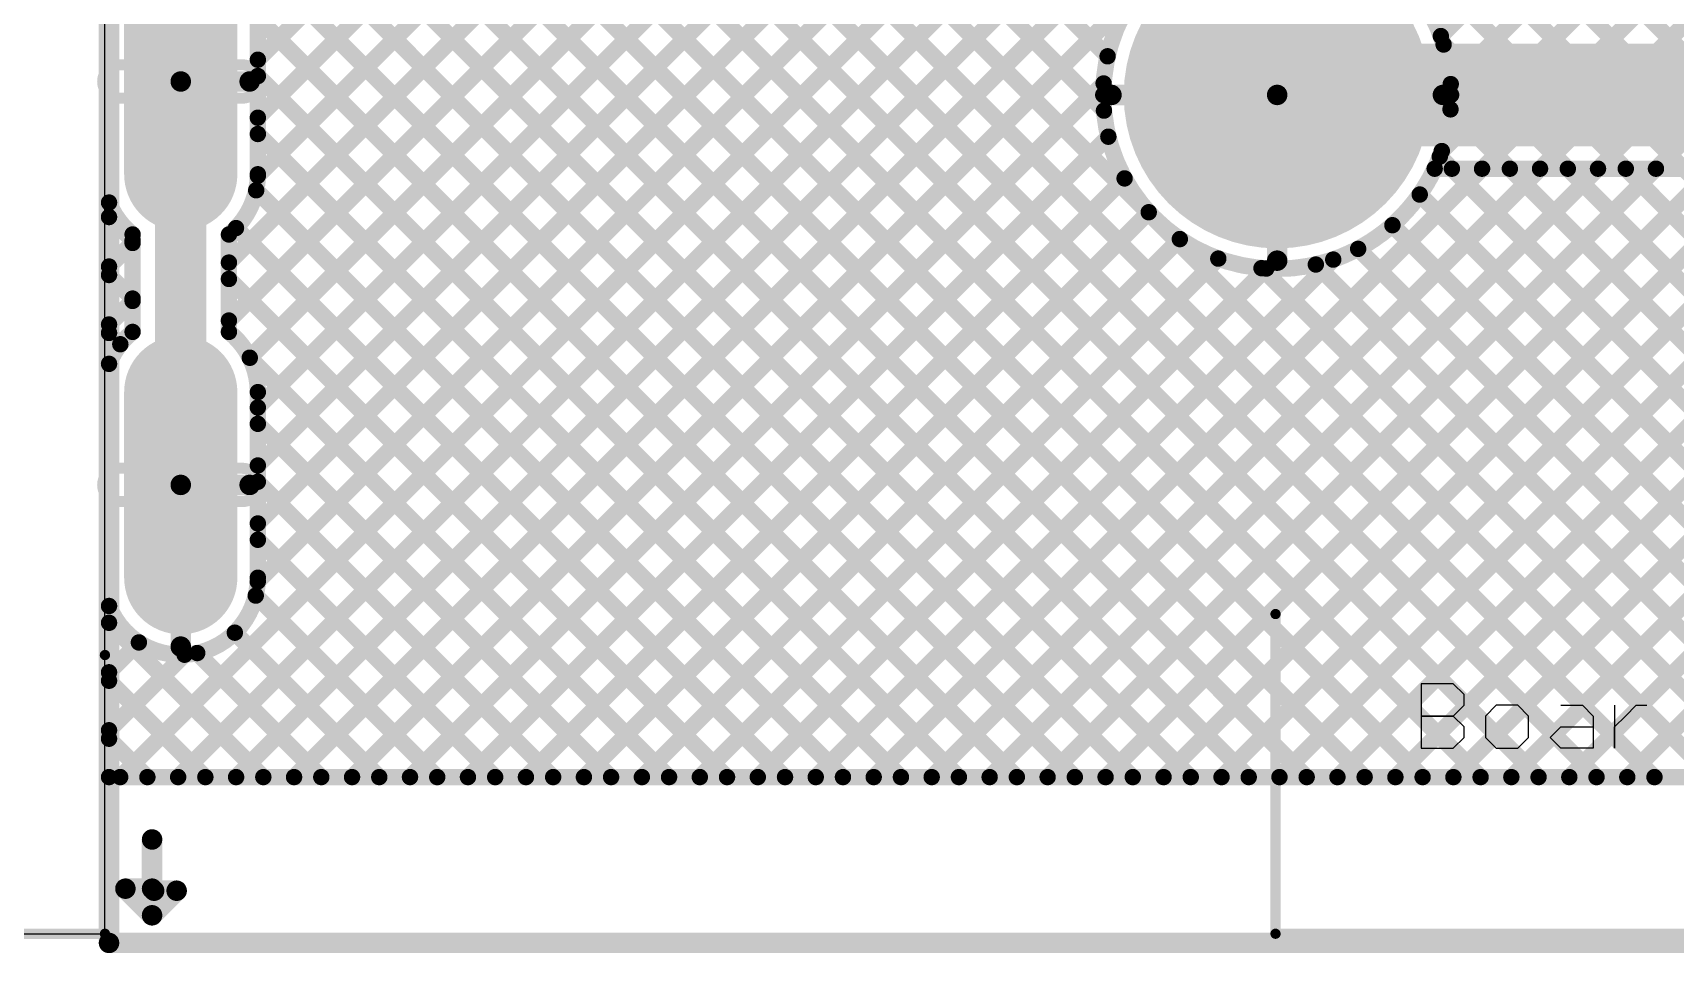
# Model space of a CAD drawing. Header units: millimetres. Extents: x 2.49 to 5.65, y 1.36 to 4.13.
# Drawn here: x 4.038 to 4.839, y 1.364 to 1.813 of the extents above; entities that cross this region are included whole.
import ezdxf

# ---------------------------------------------------------------- set-up
doc = ezdxf.new("R2010")
doc.units = ezdxf.units.MM
doc.header["$MEASUREMENT"] = 0
for name, color, linetype in [('BottomLayer', 5, 'Continuous'), ('BottomSolder', 6, 'Continuous'), ('Mechanical1', 6, 'Continuous'), ('Mechanical2', 216, 'Continuous'), ('MultiLayer', 9, 'Continuous'), ('PadHoleLayer', 156, 'Continuous'), ('TopLayer', 1, 'Continuous'), ('TopOverlay', 2, 'Continuous'), ('TopSolder', 216, 'Continuous')]:
    doc.layers.add(name, color=color, linetype=linetype)

# ---------------------------------------------------------------- blocks, each defined once
blk = doc.blocks.new('DC_C024E_7A_1_65_1')
at = {"layer": 'BottomLayer', "const_width": 0.04724}
for points in [[(0.04528, 0), (-0.04528, 0)], [(0.24213, 0), (0.15157, 0)]]:
    blk.add_lwpolyline(points, dxfattribs=at)
at = {"layer": 'BottomLayer', "const_width": 0.02362}
for points in [[(-0.05709, 0, 1), (-0.03346, 0, 1)], [(0.03346, 0, 1), (0.05709, 0, 1)], [(0.13976, 0, 1), (0.16339, 0, 1)], [(0.23031, 0, 1), (0.25394, 0, 1)]]:
    blk.add_lwpolyline(points, format="xyb", close=True, dxfattribs=at)
at = {"layer": 'BottomSolder', "const_width": 0.05524}
for points in [[(0.04528, 0), (-0.04528, 0)], [(0.24213, 0), (0.15157, 0)]]:
    blk.add_lwpolyline(points, dxfattribs=at)
at = {"layer": 'BottomSolder', "const_width": 0.02762}
for points in [[(-0.05909, 0, 1), (-0.03146, 0, 1)], [(0.03146, 0, 1), (0.05909, 0, 1)], [(0.13776, 0, 1), (0.16539, 0, 1)], [(0.22831, 0, 1), (0.25594, 0, 1)]]:
    blk.add_lwpolyline(points, format="xyb", close=True, dxfattribs=at)
at = {"layer": 'Mechanical1'}
for p, q in [((-0.219, 0.30158), (-0.219, 0.037)), ((-0.219, 0.037), (0.23265, 0.037))]:
    blk.add_line(p, q, dxfattribs=at)
at = {"layer": 'MultiLayer', "const_width": 0.04724}
for points in [[(0.04528, 0), (-0.04528, 0)], [(0.24213, 0), (0.15157, 0)]]:
    blk.add_lwpolyline(points, dxfattribs=at)
at = {"layer": 'MultiLayer', "const_width": 0.02362}
for points in [[(-0.05709, 0, 1), (-0.03346, 0, 1)], [(0.03346, 0, 1), (0.05709, 0, 1)], [(0.13976, 0, 1), (0.16339, 0, 1)], [(0.23031, 0, 1), (0.25394, 0, 1)]]:
    blk.add_lwpolyline(points, format="xyb", close=True, dxfattribs=at)
at = {"layer": 'PadHoleLayer', "const_width": 0.00541}
for points in [[(-0.00812, -0.02997), (-0.00812, 0.02997, -1), (0.00812, 0.02997), (0.00812, -0.02997, -1)], [(0.18873, -0.02997), (0.18873, 0.02997, -1), (0.20497, 0.02997), (0.20497, -0.02997, -1)]]:
    blk.add_lwpolyline(points, format="xyb", close=True, dxfattribs=at)
at = {"layer": 'TopLayer', "const_width": 0.04724}
for points in [[(0.04528, 0), (-0.04528, 0)], [(0.24213, 0), (0.15157, 0)]]:
    blk.add_lwpolyline(points, dxfattribs=at)
at = {"layer": 'TopLayer', "const_width": 0.02362}
for points in [[(-0.05709, 0, 1), (-0.03346, 0, 1)], [(0.03346, 0, 1), (0.05709, 0, 1)], [(0.13976, 0, 1), (0.16339, 0, 1)], [(0.23031, 0, 1), (0.25394, 0, 1)]]:
    blk.add_lwpolyline(points, format="xyb", close=True, dxfattribs=at)
at = {"layer": 'TopOverlay'}
for points, const_width in [([(-0.219, 0.30158), (-0.219, 0.037)], 0.005), ([(-0.219, 0.037), (-0.083, 0.037)], 0.005), ([(-0.197, 0.027), (-0.21, 0.014)], 0.01), ([(-0.197, 0.027), (-0.197, 0.014)], 0.01), ([(-0.21, 0.014), (-0.198, 0.002)], 0.01), ([(-0.198, 0.013), (-0.198, 0.002)], 0.01), ([(-0.197, 0.014), (-0.173, 0.014)], 0.01)]:
    blk.add_lwpolyline(points, dxfattribs=dict(at, const_width=const_width))
for points, const_width in [([(-0.22025, 0.037, 1), (-0.21775, 0.037, 1)], 0.0025), ([(-0.22025, 0.037, 1), (-0.21775, 0.037, 1)], 0.0025), ([(-0.08425, 0.037, 1), (-0.08175, 0.037, 1)], 0.0025), ([(-0.1995, 0.027, 1), (-0.1945, 0.027, 1)], 0.005), ([(-0.1995, 0.027, 1), (-0.1945, 0.027, 1)], 0.005), ([(-0.2125, 0.014, 1), (-0.2075, 0.014, 1)], 0.005), ([(-0.2125, 0.014, 1), (-0.2075, 0.014, 1)], 0.005), ([(-0.2005, 0.013, 1), (-0.1955, 0.013, 1)], 0.005), ([(-0.1995, 0.014, 1), (-0.1945, 0.014, 1)], 0.005), ([(-0.1995, 0.014, 1), (-0.1945, 0.014, 1)], 0.005), ([(-0.1755, 0.014, 1), (-0.1705, 0.014, 1)], 0.005), ([(-0.2005, 0.002, 1), (-0.1955, 0.002, 1)], 0.005), ([(-0.2005, 0.002, 1), (-0.1955, 0.002, 1)], 0.005)]:
    blk.add_lwpolyline(points, format="xyb", close=True, dxfattribs=dict(at, const_width=const_width))
at = {"layer": 'TopSolder', "const_width": 0.05524}
for points in [[(0.04528, 0), (-0.04528, 0)], [(0.24213, 0), (0.15157, 0)]]:
    blk.add_lwpolyline(points, dxfattribs=at)
at = {"layer": 'TopSolder', "const_width": 0.02762}
for points in [[(-0.05909, 0, 1), (-0.03146, 0, 1)], [(0.03146, 0, 1), (0.05909, 0, 1)], [(0.13776, 0, 1), (0.16539, 0, 1)], [(0.22831, 0, 1), (0.25594, 0, 1)]]:
    blk.add_lwpolyline(points, format="xyb", close=True, dxfattribs=at)
blk = doc.blocks.new('U241_041N_1BR85_1_3')
at = {"layer": 'BottomLayer', "const_width": 0.07087}
blk.add_lwpolyline([(-0.27264, -0.09272, 1), (-0.20177, -0.09272, 1)], format="xyb", close=True, dxfattribs=at)
at = {"layer": 'BottomSolder', "const_width": 0.07487}
blk.add_lwpolyline([(-0.27464, -0.09272, 1), (-0.19977, -0.09272, 1)], format="xyb", close=True, dxfattribs=at)
at = {"layer": 'MultiLayer', "const_width": 0.07087}
blk.add_lwpolyline([(-0.27264, -0.09272, 1), (-0.20177, -0.09272, 1)], format="xyb", close=True, dxfattribs=at)
at = {"layer": 'PadHoleLayer', "const_width": 0.04528}
blk.add_lwpolyline([(-0.25984, -0.09272, 1), (-0.21457, -0.09272, 1)], format="xyb", close=True, dxfattribs=at)
at = {"layer": 'TopLayer', "const_width": 0.07087}
blk.add_lwpolyline([(-0.27264, -0.09272, 1), (-0.20177, -0.09272, 1)], format="xyb", close=True, dxfattribs=at)
at = {"layer": 'TopOverlay'}
for p, q in [((-0.167, -0.38002), (-0.167, -0.4115)), ((-0.15126, -0.38002), (-0.167, -0.38002)), ((-0.14601, -0.38527), (-0.15126, -0.38002)), ((-0.15126, -0.39576), (-0.14601, -0.39051)), ((-0.14601, -0.39051), (-0.14601, -0.38527)), ((-0.13027, -0.39051), (-0.13551, -0.39576)), ((-0.11977, -0.39051), (-0.13027, -0.39051)), ((-0.11452, -0.39576), (-0.11977, -0.39051)), ((-0.09878, -0.39051), (-0.08829, -0.39051)), ((-0.08829, -0.39051), (-0.08304, -0.39576)), ((-0.07254, -0.39051), (-0.07254, -0.4115)), ((-0.06729, -0.39576), (-0.06205, -0.39051)), ((-0.06205, -0.39051), (-0.0568, -0.39051)), ((-0.15126, -0.39576), (-0.167, -0.39576)), ((-0.167, -0.39576), (-0.15126, -0.39576)), ((-0.14601, -0.40101), (-0.15126, -0.39576)), ((-0.13551, -0.39576), (-0.13551, -0.40626)), ((-0.11452, -0.40626), (-0.11452, -0.39576)), ((-0.08304, -0.39576), (-0.08304, -0.4115)), ((-0.07254, -0.40101), (-0.06729, -0.39576)), ((-0.15126, -0.4115), (-0.14601, -0.40626)), ((-0.14601, -0.40626), (-0.14601, -0.40101)), ((-0.13551, -0.40626), (-0.13027, -0.4115)), ((-0.11977, -0.4115), (-0.11452, -0.40626)), ((-0.10403, -0.40626), (-0.09878, -0.40101)), ((-0.09878, -0.4115), (-0.10403, -0.40626)), ((-0.09878, -0.40101), (-0.08304, -0.40101)), ((-0.07254, -0.4115), (-0.07254, -0.40101)), ((-0.167, -0.4115), (-0.15126, -0.4115)), ((-0.13027, -0.4115), (-0.11977, -0.4115)), ((-0.08304, -0.4115), (-0.09878, -0.4115))]:
    blk.add_line(p, q, dxfattribs=at)
at = {"layer": 'TopOverlay', "const_width": 0.005}
for points in [[(-0.238, -0.502), (-0.238, -0.346)], [(-0.238, -0.502), (0.23641, -0.502)]]:
    blk.add_lwpolyline(points, dxfattribs=at)
at = {"layer": 'TopOverlay', "const_width": 0.0025}
for points in [[(-0.23925, -0.346, 1), (-0.23675, -0.346, 1)], [(-0.23925, -0.502, 1), (-0.23675, -0.502, 1)], [(-0.23925, -0.502, 1), (-0.23675, -0.502, 1)]]:
    blk.add_lwpolyline(points, format="xyb", close=True, dxfattribs=at)
at = {"layer": 'TopSolder', "const_width": 0.07487}
blk.add_lwpolyline([(-0.27464, -0.09272, 1), (-0.19977, -0.09272, 1)], format="xyb", close=True, dxfattribs=at)

msp = doc.modelspace()

# ---------------------------------------------------------------- linework, layer by layer
at = {"layer": 'BottomLayer'}
for points, const_width in [([(4.56127, 1.45), (5.577, 2.46573)], 0.008), ([(4.58956, 1.45), (5.577, 2.43744)], 0.008), ([(4.61784, 1.45), (5.577, 2.40916)], 0.008), ([(4.64612, 1.45), (5.577, 2.38088)], 0.008), ([(4.14762, 1.60204), (4.66568, 2.12009)], 0.008), ([(4.14762, 1.57375), (4.67982, 2.10595)], 0.008), ([(4.541, 2.10581), (5.19681, 1.45)], 0.008), ([(4.14758, 1.54542), (4.69396, 2.09181)], 0.008), ([(4.08044, 1.45), (4.7081, 2.07766)], 0.008), ([(4.541, 2.07752), (5.16852, 1.45)], 0.008), ([(4.10872, 1.45), (4.72629, 2.06756)], 0.008), ([(4.13701, 1.45), (4.756, 2.06899)], 0.008), ([(4.541, 2.04924), (5.14024, 1.45)], 0.008), ([(4.16529, 1.45), (4.756, 2.04071)], 0.008), ([(4.541, 2.02095), (5.11195, 1.45)], 0.008), ([(4.22575, 1.96851), (4.74426, 1.45)], 0.008), ([(4.14762, 1.80003), (4.309, 1.9614)], 0.008), ([(4.2116, 1.95437), (4.71597, 1.45)], 0.008), ([(4.19746, 1.94023), (4.68769, 1.45)], 0.008), ([(4.14762, 1.77174), (4.309, 1.93312)], 0.008), ([(4.18332, 1.92609), (4.6594, 1.45)], 0.008), ([(4.16918, 1.91194), (4.63112, 1.45)], 0.008), ([(4.14762, 1.74345), (4.309, 1.90484)], 0.008), ([(4.4545, 1.90946), (4.56226, 1.80171)], 0.008), ([(4.15504, 1.8978), (4.60284, 1.45)], 0.008), ([(4.43668, 1.899), (4.56048, 1.7752)], 0.008), ([(4.14366, 1.65464), (4.37652, 1.8875)], 0.008), ([(4.14762, 1.63032), (4.4048, 1.8875)], 0.008), ([(4.39161, 1.8875), (4.82911, 1.45)], 0.008), ([(4.41989, 1.8875), (4.85739, 1.45)], 0.008), ([(4.1335, 1.67277), (4.34773, 1.887)], 0.008), ([(4.1335, 1.70105), (4.31945, 1.887)], 0.008), ([(4.14161, 1.88295), (4.57455, 1.45)], 0.008), ([(4.33554, 1.887), (4.77254, 1.45)], 0.008), ([(4.36383, 1.887), (4.80083, 1.45)], 0.008), ([(4.72486, 1.81157), (4.79192, 1.87864)], 0.008), ([(4.11, 1.78941), (4.11, 1.85798)], 0.025), ([(4.47642, 1.45), (4.89246, 1.86604)], 0.008), ([(4.645, 1.78285), (4.645, 1.86371)], 0.01), ([(4.7297, 1.78814), (4.80201, 1.86045)], 0.008), ([(4.14232, 1.85395), (4.54627, 1.45)], 0.008), ([(4.44813, 1.45), (4.84787, 1.84973)], 0.008), ([(4.5047, 1.45), (4.9063, 1.8516)], 0.008), ([(4.72533, 1.75548), (4.8192, 1.84935)], 0.008), ([(4.53299, 1.45), (4.92722, 1.84424)], 0.008), ([(4.14762, 1.74414), (4.14762, 1.83469)], 0.008), ([(4.19358, 1.45), (4.57644, 1.83286)], 0.008), ([(4.14762, 1.82036), (4.51798, 1.45)], 0.008), ([(4.67441, 1.45), (5.04197, 1.81756)], 0.008), ([(4.72622, 1.80745), (5.08367, 1.45)], 0.008), ([(4.11, 1.59256), (4.11, 1.78941)], 0.025), ([(4.14762, 1.79208), (4.4897, 1.45)], 0.008), ([(4.11, 1.78941), (4.14362, 1.78941)], 0.01), ([(4.22186, 1.45), (4.56032, 1.78846)], 0.008), ([(4.56413, 1.78285), (4.645, 1.78285)], 0.01), ([(4.645, 1.78285), (4.72587, 1.78285)], 0.01), ([(4.645, 1.70198), (4.645, 1.78285)], 0.01), ([(4.70269, 1.45), (5.03455, 1.78186)], 0.008), ([(4.72957, 1.77581), (5.05538, 1.45)], 0.008), ([(4.14762, 1.76379), (4.46141, 1.45)], 0.008), ([(4.25014, 1.45), (4.56262, 1.76247)], 0.008), ([(4.72435, 1.75275), (5.0271, 1.45)], 0.008), ([(4.73098, 1.45), (5.03843, 1.75745)], 0.008), ([(4.1468, 1.73633), (4.43313, 1.45)], 0.008), ([(4.27843, 1.45), (4.57055, 1.74212)], 0.008), ([(4.75926, 1.45), (5.04732, 1.73806)], 0.008), ([(4.71457, 1.73425), (4.99882, 1.45)], 0.008), ([(4.30671, 1.45), (4.58233, 1.72562)], 0.008), ([(4.70124, 1.71929), (4.97053, 1.45)], 0.008), ([(4.78755, 1.45), (5.05989, 1.72235)], 0.008), ([(4.1335, 1.66722), (4.1335, 1.71476)], 0.008), ([(4.13695, 1.71789), (4.40485, 1.45)], 0.008), ([(4.335, 1.45), (4.59751, 1.71251)], 0.008), ([(4.36328, 1.45), (4.61627, 1.70299)], 0.008), ([(4.68451, 1.70774), (4.94225, 1.45)], 0.008), ([(4.81583, 1.45), (5.07585, 1.71001)], 0.008), ([(4.39157, 1.45), (4.63971, 1.69815)], 0.008), ([(4.41985, 1.45), (4.67236, 1.70251)], 0.008), ([(4.63735, 1.69833), (4.88568, 1.45)], 0.008), ([(4.66386, 1.7001), (4.91396, 1.45)], 0.008), ([(4.1335, 1.69306), (4.37656, 1.45)], 0.008), ([(4.14369, 1.65459), (4.34828, 1.45)], 0.008), ([(4.14762, 1.54729), (4.14762, 1.63784)], 0.008), ([(4.14762, 1.62237), (4.31999, 1.45)], 0.008), ([(4.11, 1.59256), (4.14362, 1.59256)], 0.01), ([(4.11, 1.51367), (4.11, 1.59256)], 0.01), ([(4.14762, 1.59409), (4.29171, 1.45)], 0.008), ([(4.14762, 1.5658), (4.26342, 1.45)], 0.008), ([(4.14659, 1.53855), (4.23514, 1.45)], 0.008), ([(4.075, 1.45), (4.075, 1.53349)], 0.008), ([(4.075, 1.52529), (4.15029, 1.45)], 0.008), ([(4.13639, 1.52047), (4.20686, 1.45)], 0.008), ([(4.075, 1.50113), (4.08957, 1.5157)], 0.008), ([(4.075, 1.47285), (4.11187, 1.50971)], 0.008), ([(4.11804, 1.51053), (4.17857, 1.45)], 0.008), ([(4.075, 1.497), (4.122, 1.45)], 0.008), ([(4.075, 1.46872), (4.09372, 1.45)], 0.008), ([(4.075, 1.45), (5.39435, 1.45)], 0.008)]:
    msp.add_lwpolyline(points, dxfattribs=dict(at, const_width=const_width))
for points, const_width in [([(4.72987, 1.78285, 1), (4.56013, 1.78285, 1)], 0.008), ([(4.72286, 1.81157, 1), (4.72686, 1.81157, 1)], 0.004), ([(4.72422, 1.80745, 1), (4.72822, 1.80745, 1)], 0.004), ([(4.14562, 1.80003, 1), (4.14962, 1.80003, 1)], 0.004), ([(4.56026, 1.80171, 1), (4.56426, 1.80171, 1)], 0.004), ([(4.10375, 1.78941, 1), (4.11625, 1.78941, 1)], 0.0125), ([(4.10375, 1.78941, 1), (4.11625, 1.78941, 1)], 0.0125), ([(4.14562, 1.79208, 1), (4.14962, 1.79208, 1)], 0.004), ([(4.1075, 1.78941, 1), (4.1125, 1.78941, 1)], 0.005), ([(4.14112, 1.78941, 1), (4.14612, 1.78941, 1)], 0.005), ([(4.55832, 1.78846, 1), (4.56232, 1.78846, 1)], 0.004), ([(4.56163, 1.78285, 1), (4.56663, 1.78285, 1)], 0.005), ([(4.6425, 1.78285, 1), (4.6475, 1.78285, 1)], 0.005), ([(4.6425, 1.78285, 1), (4.6475, 1.78285, 1)], 0.005), ([(4.6425, 1.78285, 1), (4.6475, 1.78285, 1)], 0.005), ([(4.6425, 1.78285, 1), (4.6475, 1.78285, 1)], 0.005), ([(4.72337, 1.78285, 1), (4.72837, 1.78285, 1)], 0.005), ([(4.7277, 1.78814, 1), (4.7317, 1.78814, 1)], 0.004), ([(4.55813, 1.78285, 1), (4.56213, 1.78285, 1)], 0.004), ([(4.55848, 1.7752, 1), (4.56248, 1.7752, 1)], 0.004), ([(4.72757, 1.77581, 1), (4.73157, 1.77581, 1)], 0.004), ([(4.72787, 1.78285, 1), (4.73187, 1.78285, 1)], 0.004), ([(4.14562, 1.77174, 1), (4.14962, 1.77174, 1)], 0.004), ([(4.14562, 1.76379, 1), (4.14962, 1.76379, 1)], 0.004), ([(4.56062, 1.76247, 1), (4.56462, 1.76247, 1)], 0.004), ([(4.72235, 1.75275, 1), (4.72635, 1.75275, 1)], 0.004), ([(4.72333, 1.75548, 1), (4.72733, 1.75548, 1)], 0.004), ([(4.14562, 1.74414, 1), (4.14962, 1.74414, 1)], 0.004), ([(4.14562, 1.74414, 1), (4.14962, 1.74414, 1)], 0.004), ([(4.14562, 1.74345, 1), (4.14962, 1.74345, 1)], 0.004), ([(4.1448, 1.73633, 1), (4.1488, 1.73633, 1)], 0.004), ([(4.56855, 1.74212, 1), (4.57255, 1.74212, 1)], 0.004), ([(4.71257, 1.73425, 1), (4.71657, 1.73425, 1)], 0.004), ([(4.58033, 1.72562, 1), (4.58433, 1.72562, 1)], 0.004), ([(4.69924, 1.71929, 1), (4.70324, 1.71929, 1)], 0.004), ([(4.1315, 1.71476, 1), (4.1355, 1.71476, 1)], 0.004), ([(4.1315, 1.71476, 1), (4.1355, 1.71476, 1)], 0.004), ([(4.13495, 1.71789, 1), (4.13895, 1.71789, 1)], 0.004), ([(4.59551, 1.71251, 1), (4.59951, 1.71251, 1)], 0.004), ([(4.61427, 1.70299, 1), (4.61827, 1.70299, 1)], 0.004), ([(4.6425, 1.70198, 1), (4.6475, 1.70198, 1)], 0.005), ([(4.68251, 1.70774, 1), (4.68651, 1.70774, 1)], 0.004), ([(4.1315, 1.70105, 1), (4.1355, 1.70105, 1)], 0.004), ([(4.63535, 1.69833, 1), (4.63935, 1.69833, 1)], 0.004), ([(4.63771, 1.69815, 1), (4.64171, 1.69815, 1)], 0.004), ([(4.66186, 1.7001, 1), (4.66586, 1.7001, 1)], 0.004), ([(4.67036, 1.70251, 1), (4.67436, 1.70251, 1)], 0.004), ([(4.1315, 1.69306, 1), (4.1355, 1.69306, 1)], 0.004), ([(4.1315, 1.67277, 1), (4.1355, 1.67277, 1)], 0.004), ([(4.1315, 1.66722, 1), (4.1355, 1.66722, 1)], 0.004), ([(4.1315, 1.66722, 1), (4.1355, 1.66722, 1)], 0.004), ([(4.14166, 1.65464, 1), (4.14566, 1.65464, 1)], 0.004), ([(4.14169, 1.65459, 1), (4.14569, 1.65459, 1)], 0.004), ([(4.14562, 1.63784, 1), (4.14962, 1.63784, 1)], 0.004), ([(4.14562, 1.63784, 1), (4.14962, 1.63784, 1)], 0.004), ([(4.14562, 1.63032, 1), (4.14962, 1.63032, 1)], 0.004), ([(4.14562, 1.62237, 1), (4.14962, 1.62237, 1)], 0.004), ([(4.10375, 1.59256, 1), (4.11625, 1.59256, 1)], 0.0125), ([(4.14562, 1.60204, 1), (4.14962, 1.60204, 1)], 0.004), ([(4.1075, 1.59256, 1), (4.1125, 1.59256, 1)], 0.005), ([(4.1075, 1.59256, 1), (4.1125, 1.59256, 1)], 0.005), ([(4.14112, 1.59256, 1), (4.14612, 1.59256, 1)], 0.005), ([(4.14562, 1.59409, 1), (4.14962, 1.59409, 1)], 0.004), ([(4.14562, 1.57375, 1), (4.14962, 1.57375, 1)], 0.004), ([(4.14562, 1.5658, 1), (4.14962, 1.5658, 1)], 0.004), ([(4.14558, 1.54542, 1), (4.14958, 1.54542, 1)], 0.004), ([(4.14562, 1.54729, 1), (4.14962, 1.54729, 1)], 0.004), ([(4.14562, 1.54729, 1), (4.14962, 1.54729, 1)], 0.004), ([(4.14459, 1.53855, 1), (4.14859, 1.53855, 1)], 0.004), ([(4.073, 1.53349, 1), (4.077, 1.53349, 1)], 0.004), ([(4.073, 1.53349, 1), (4.077, 1.53349, 1)], 0.004), ([(4.073, 1.52529, 1), (4.077, 1.52529, 1)], 0.004), ([(4.13439, 1.52047, 1), (4.13839, 1.52047, 1)], 0.004), ([(4.08757, 1.5157, 1), (4.09157, 1.5157, 1)], 0.004), ([(4.1075, 1.51367, 1), (4.1125, 1.51367, 1)], 0.005), ([(4.10987, 1.50971, 1), (4.11387, 1.50971, 1)], 0.004), ([(4.11604, 1.51053, 1), (4.12004, 1.51053, 1)], 0.004), ([(4.073, 1.50113, 1), (4.077, 1.50113, 1)], 0.004), ([(4.073, 1.497, 1), (4.077, 1.497, 1)], 0.004), ([(4.073, 1.47285, 1), (4.077, 1.47285, 1)], 0.004), ([(4.073, 1.46872, 1), (4.077, 1.46872, 1)], 0.004), ([(4.073, 1.45, 1), (4.077, 1.45, 1)], 0.004), ([(4.073, 1.45, 1), (4.077, 1.45, 1)], 0.004), ([(4.07844, 1.45, 1), (4.08244, 1.45, 1)], 0.004), ([(4.09172, 1.45, 1), (4.09572, 1.45, 1)], 0.004), ([(4.10672, 1.45, 1), (4.11072, 1.45, 1)], 0.004), ([(4.12, 1.45, 1), (4.124, 1.45, 1)], 0.004), ([(4.13501, 1.45, 1), (4.13901, 1.45, 1)], 0.004), ([(4.14829, 1.45, 1), (4.15229, 1.45, 1)], 0.004), ([(4.16329, 1.45, 1), (4.16729, 1.45, 1)], 0.004), ([(4.17657, 1.45, 1), (4.18057, 1.45, 1)], 0.004), ([(4.19158, 1.45, 1), (4.19558, 1.45, 1)], 0.004), ([(4.20486, 1.45, 1), (4.20886, 1.45, 1)], 0.004), ([(4.21986, 1.45, 1), (4.22386, 1.45, 1)], 0.004), ([(4.23314, 1.45, 1), (4.23714, 1.45, 1)], 0.004), ([(4.24814, 1.45, 1), (4.25214, 1.45, 1)], 0.004), ([(4.26142, 1.45, 1), (4.26542, 1.45, 1)], 0.004), ([(4.27643, 1.45, 1), (4.28043, 1.45, 1)], 0.004), ([(4.28971, 1.45, 1), (4.29371, 1.45, 1)], 0.004), ([(4.30471, 1.45, 1), (4.30871, 1.45, 1)], 0.004), ([(4.31799, 1.45, 1), (4.32199, 1.45, 1)], 0.004), ([(4.333, 1.45, 1), (4.337, 1.45, 1)], 0.004), ([(4.34628, 1.45, 1), (4.35028, 1.45, 1)], 0.004), ([(4.36128, 1.45, 1), (4.36528, 1.45, 1)], 0.004), ([(4.37456, 1.45, 1), (4.37856, 1.45, 1)], 0.004), ([(4.38957, 1.45, 1), (4.39357, 1.45, 1)], 0.004), ([(4.40285, 1.45, 1), (4.40685, 1.45, 1)], 0.004), ([(4.41785, 1.45, 1), (4.42185, 1.45, 1)], 0.004), ([(4.43113, 1.45, 1), (4.43513, 1.45, 1)], 0.004), ([(4.44613, 1.45, 1), (4.45013, 1.45, 1)], 0.004), ([(4.45941, 1.45, 1), (4.46341, 1.45, 1)], 0.004), ([(4.47442, 1.45, 1), (4.47842, 1.45, 1)], 0.004), ([(4.4877, 1.45, 1), (4.4917, 1.45, 1)], 0.004), ([(4.5027, 1.45, 1), (4.5067, 1.45, 1)], 0.004), ([(4.51598, 1.45, 1), (4.51998, 1.45, 1)], 0.004), ([(4.53099, 1.45, 1), (4.53499, 1.45, 1)], 0.004), ([(4.54427, 1.45, 1), (4.54827, 1.45, 1)], 0.004), ([(4.55927, 1.45, 1), (4.56327, 1.45, 1)], 0.004), ([(4.57255, 1.45, 1), (4.57655, 1.45, 1)], 0.004), ([(4.58756, 1.45, 1), (4.59156, 1.45, 1)], 0.004), ([(4.60084, 1.45, 1), (4.60484, 1.45, 1)], 0.004), ([(4.61584, 1.45, 1), (4.61984, 1.45, 1)], 0.004), ([(4.62912, 1.45, 1), (4.63312, 1.45, 1)], 0.004), ([(4.64412, 1.45, 1), (4.64812, 1.45, 1)], 0.004), ([(4.6574, 1.45, 1), (4.6614, 1.45, 1)], 0.004), ([(4.67241, 1.45, 1), (4.67641, 1.45, 1)], 0.004), ([(4.68569, 1.45, 1), (4.68969, 1.45, 1)], 0.004), ([(4.70069, 1.45, 1), (4.70469, 1.45, 1)], 0.004), ([(4.71397, 1.45, 1), (4.71797, 1.45, 1)], 0.004), ([(4.72898, 1.45, 1), (4.73298, 1.45, 1)], 0.004), ([(4.74226, 1.45, 1), (4.74626, 1.45, 1)], 0.004), ([(4.75726, 1.45, 1), (4.76126, 1.45, 1)], 0.004), ([(4.77054, 1.45, 1), (4.77454, 1.45, 1)], 0.004), ([(4.78555, 1.45, 1), (4.78955, 1.45, 1)], 0.004), ([(4.79883, 1.45, 1), (4.80283, 1.45, 1)], 0.004), ([(4.81383, 1.45, 1), (4.81783, 1.45, 1)], 0.004), ([(4.82711, 1.45, 1), (4.83111, 1.45, 1)], 0.004)]:
    msp.add_lwpolyline(points, format="xyb", close=True, dxfattribs=dict(at, const_width=const_width))
at = {"layer": 'BottomLayer', "const_width": 0.008}
for points in [[(4.14762, 1.74414, -0.227859), (4.1335, 1.71476)], [(4.1335, 1.66722, -0.227859), (4.14762, 1.63784)], [(4.14762, 1.54729, -0.827877), (4.075, 1.53349)]]:
    msp.add_lwpolyline(points, format="xyb", dxfattribs=at)
at = {"layer": 'Mechanical2', "const_width": 0.01}
for points in [[(4.075, 1.36909), (4.075, 1.825)], [(4.075, 1.36909), (5.64461, 1.36909)]]:
    msp.add_lwpolyline(points, dxfattribs=at)
at = {"layer": 'Mechanical2', "const_width": 0.005}
msp.add_lwpolyline([(4.0725, 1.36909, 1), (4.0775, 1.36909, 1)], format="xyb", close=True, dxfattribs=at)
msp.add_lwpolyline([(4.0725, 1.36909, 1), (4.0775, 1.36909, 1)], format="xyb", close=True, dxfattribs=at)
at = {"layer": 'TopLayer'}
for points, const_width in [([(4.08044, 1.45), (4.65444, 2.024)], 0.008), ([(4.10872, 1.45), (4.68272, 2.024)], 0.008), ([(4.13701, 1.45), (4.71101, 2.024)], 0.008), ([(4.14758, 1.54542), (4.62615, 2.024)], 0.008), ([(4.16529, 1.45), (4.73929, 2.024)], 0.008), ([(4.15461, 1.89822), (4.60284, 1.45)], 0.008), ([(4.11, 1.78941), (4.11, 1.886)], 0.025), ([(4.47509, 1.88888), (4.56226, 1.80171)], 0.008), ([(4.14161, 1.88295), (4.57455, 1.45)], 0.008), ([(4.46269, 1.87299), (4.56048, 1.7752)], 0.008), ([(4.645, 1.78285), (4.645, 1.86371)], 0.01), ([(4.14762, 1.80003), (4.20995, 1.86235)], 0.008), ([(4.44855, 1.85885), (4.85739, 1.45)], 0.008), ([(4.14232, 1.85395), (4.54627, 1.45)], 0.008), ([(4.14762, 1.77174), (4.22409, 1.84821)], 0.008), ([(4.4344, 1.84471), (4.82911, 1.45)], 0.008), ([(4.14762, 1.74414), (4.14762, 1.83469)], 0.008), ([(4.14762, 1.74345), (4.23823, 1.83407)], 0.008), ([(4.19358, 1.45), (4.57644, 1.83286)], 0.008), ([(4.1335, 1.70105), (4.256, 1.82355)], 0.008), ([(4.1335, 1.67277), (4.28423, 1.8235)], 0.008), ([(4.14366, 1.65464), (4.31252, 1.8235)], 0.008), ([(4.14762, 1.57375), (4.39737, 1.8235)], 0.008), ([(4.14762, 1.63032), (4.3408, 1.8235)], 0.008), ([(4.14762, 1.60204), (4.36909, 1.8235)], 0.008), ([(4.25762, 1.8235), (4.63112, 1.45)], 0.008), ([(4.2859, 1.8235), (4.6594, 1.45)], 0.008), ([(4.31419, 1.8235), (4.68769, 1.45)], 0.008), ([(4.34247, 1.8235), (4.71597, 1.45)], 0.008), ([(4.37076, 1.8235), (4.74426, 1.45)], 0.008), ([(4.39904, 1.8235), (4.77254, 1.45)], 0.008), ([(4.42026, 1.83056), (4.80083, 1.45)], 0.008), ([(4.14762, 1.82036), (4.51798, 1.45)], 0.008), ([(4.645, 1.78285), (5.11941, 1.78285)], 0.05), ([(4.11, 1.59256), (4.11, 1.78941)], 0.025), ([(4.14762, 1.79208), (4.4897, 1.45)], 0.008), ([(4.11, 1.78941), (4.14362, 1.78941)], 0.01), ([(4.22186, 1.45), (4.56032, 1.78846)], 0.008), ([(4.56413, 1.78285), (4.645, 1.78285)], 0.01), ([(4.645, 1.70198), (4.645, 1.78285)], 0.01), ([(4.14762, 1.76379), (4.46141, 1.45)], 0.008), ([(4.25014, 1.45), (4.56262, 1.76247)], 0.008), ([(4.44813, 1.45), (4.74498, 1.74685)], 0.008), ([(4.47642, 1.45), (4.77327, 1.74685)], 0.008), ([(4.5047, 1.45), (4.80155, 1.74685)], 0.008), ([(4.53299, 1.45), (4.82983, 1.74685)], 0.008), ([(4.56127, 1.45), (4.85812, 1.74685)], 0.008), ([(4.58956, 1.45), (4.8864, 1.74685)], 0.008), ([(4.61784, 1.45), (4.91469, 1.74685)], 0.008), ([(4.64612, 1.45), (4.94297, 1.74685)], 0.008), ([(4.67441, 1.45), (4.97126, 1.74685)], 0.008), ([(4.70269, 1.45), (4.99954, 1.74685)], 0.008), ([(4.72185, 1.74685), (5.04256, 1.74685)], 0.008), ([(4.73025, 1.74685), (5.0271, 1.45)], 0.008), ([(4.73098, 1.45), (5.02782, 1.74685)], 0.008), ([(4.75854, 1.74685), (5.05538, 1.45)], 0.008), ([(4.78682, 1.74685), (5.08367, 1.45)], 0.008), ([(4.81511, 1.74685), (5.11195, 1.45)], 0.008), ([(4.1468, 1.73633), (4.43313, 1.45)], 0.008), ([(4.27843, 1.45), (4.57055, 1.74212)], 0.008), ([(4.75926, 1.45), (5.04732, 1.73806)], 0.008), ([(4.075, 1.65164), (4.075, 1.73034)], 0.008), ([(4.71457, 1.73425), (4.99882, 1.45)], 0.008), ([(4.075, 1.72328), (4.0865, 1.71178)], 0.008), ([(4.30671, 1.45), (4.58233, 1.72562)], 0.008), ([(4.70124, 1.71929), (4.97053, 1.45)], 0.008), ([(4.78755, 1.45), (5.05989, 1.72235)], 0.008), ([(4.0865, 1.66722), (4.0865, 1.71476)], 0.008), ([(4.1335, 1.66722), (4.1335, 1.71476)], 0.008), ([(4.13695, 1.71789), (4.40485, 1.45)], 0.008), ([(4.335, 1.45), (4.59751, 1.71251)], 0.008), ([(4.075, 1.69912), (4.0865, 1.71062)], 0.008), ([(4.36328, 1.45), (4.61627, 1.70299)], 0.008), ([(4.68451, 1.70774), (4.94225, 1.45)], 0.008), ([(4.81583, 1.45), (5.07585, 1.71001)], 0.008), ([(4.075, 1.69499), (4.0865, 1.68349)], 0.008), ([(4.39157, 1.45), (4.63971, 1.69815)], 0.008), ([(4.41985, 1.45), (4.67236, 1.70251)], 0.008), ([(4.63735, 1.69833), (4.88568, 1.45)], 0.008), ([(4.66386, 1.7001), (4.91396, 1.45)], 0.008), ([(4.1335, 1.69306), (4.37656, 1.45)], 0.008), ([(4.075, 1.67084), (4.0865, 1.68234)], 0.008), ([(4.075, 1.66671), (4.08051, 1.6612)], 0.008), ([(4.14369, 1.65459), (4.34828, 1.45)], 0.008), ([(4.14762, 1.54729), (4.14762, 1.63784)], 0.008), ([(4.14762, 1.62237), (4.31999, 1.45)], 0.008), ([(4.11, 1.59256), (4.14362, 1.59256)], 0.01), ([(4.11, 1.51367), (4.11, 1.59256)], 0.01), ([(4.14762, 1.59409), (4.29171, 1.45)], 0.008), ([(4.14762, 1.5658), (4.26342, 1.45)], 0.008), ([(4.14659, 1.53855), (4.23514, 1.45)], 0.008), ([(4.075, 1.45), (4.075, 1.53349)], 0.008), ([(4.075, 1.52529), (4.15029, 1.45)], 0.008), ([(4.13639, 1.52047), (4.20686, 1.45)], 0.008), ([(4.075, 1.50113), (4.08957, 1.5157)], 0.008), ([(4.075, 1.47285), (4.11187, 1.50971)], 0.008), ([(4.11804, 1.51053), (4.17857, 1.45)], 0.008), ([(4.075, 1.497), (4.122, 1.45)], 0.008), ([(4.075, 1.46872), (4.09372, 1.45)], 0.008), ([(4.075, 1.45), (5.39435, 1.45)], 0.008)]:
    msp.add_lwpolyline(points, dxfattribs=dict(at, const_width=const_width))
at = {"layer": 'TopLayer', "const_width": 0.008}
for points in [[(4.72185, 1.74685, -4.49218), (4.72185, 1.81885)], [(4.14762, 1.74414, -0.227859), (4.1335, 1.71476)], [(4.0865, 1.71476, -0.130885), (4.075, 1.73034)], [(4.075, 1.65164, -0.130885), (4.0865, 1.66722)], [(4.1335, 1.66722, -0.227859), (4.14762, 1.63784)], [(4.14762, 1.54729, -0.827877), (4.075, 1.53349)]]:
    msp.add_lwpolyline(points, format="xyb", dxfattribs=at)
at = {"layer": 'TopLayer'}
for points, const_width in [([(4.14562, 1.80003, 1), (4.14962, 1.80003, 1)], 0.004), ([(4.56026, 1.80171, 1), (4.56426, 1.80171, 1)], 0.004), ([(4.6325, 1.78285, 1), (4.6575, 1.78285, 1)], 0.025), ([(4.10375, 1.78941, 1), (4.11625, 1.78941, 1)], 0.0125), ([(4.10375, 1.78941, 1), (4.11625, 1.78941, 1)], 0.0125), ([(4.14562, 1.79208, 1), (4.14962, 1.79208, 1)], 0.004), ([(4.1075, 1.78941, 1), (4.1125, 1.78941, 1)], 0.005), ([(4.14112, 1.78941, 1), (4.14612, 1.78941, 1)], 0.005), ([(4.55832, 1.78846, 1), (4.56232, 1.78846, 1)], 0.004), ([(4.56163, 1.78285, 1), (4.56663, 1.78285, 1)], 0.005), ([(4.6425, 1.78285, 1), (4.6475, 1.78285, 1)], 0.005), ([(4.6425, 1.78285, 1), (4.6475, 1.78285, 1)], 0.005), ([(4.6425, 1.78285, 1), (4.6475, 1.78285, 1)], 0.005), ([(4.55848, 1.7752, 1), (4.56248, 1.7752, 1)], 0.004), ([(4.14562, 1.77174, 1), (4.14962, 1.77174, 1)], 0.004), ([(4.14562, 1.76379, 1), (4.14962, 1.76379, 1)], 0.004), ([(4.56062, 1.76247, 1), (4.56462, 1.76247, 1)], 0.004), ([(4.14562, 1.74414, 1), (4.14962, 1.74414, 1)], 0.004), ([(4.14562, 1.74414, 1), (4.14962, 1.74414, 1)], 0.004), ([(4.14562, 1.74345, 1), (4.14962, 1.74345, 1)], 0.004), ([(4.71985, 1.74685, 1), (4.72385, 1.74685, 1)], 0.004), ([(4.71985, 1.74685, 1), (4.72385, 1.74685, 1)], 0.004), ([(4.72825, 1.74685, 1), (4.73225, 1.74685, 1)], 0.004), ([(4.74298, 1.74685, 1), (4.74698, 1.74685, 1)], 0.004), ([(4.75654, 1.74685, 1), (4.76054, 1.74685, 1)], 0.004), ([(4.77127, 1.74685, 1), (4.77527, 1.74685, 1)], 0.004), ([(4.78482, 1.74685, 1), (4.78882, 1.74685, 1)], 0.004), ([(4.79955, 1.74685, 1), (4.80355, 1.74685, 1)], 0.004), ([(4.81311, 1.74685, 1), (4.81711, 1.74685, 1)], 0.004), ([(4.82783, 1.74685, 1), (4.83183, 1.74685, 1)], 0.004), ([(4.1448, 1.73633, 1), (4.1488, 1.73633, 1)], 0.004), ([(4.56855, 1.74212, 1), (4.57255, 1.74212, 1)], 0.004), ([(4.073, 1.73034, 1), (4.077, 1.73034, 1)], 0.004), ([(4.073, 1.73034, 1), (4.077, 1.73034, 1)], 0.004), ([(4.71257, 1.73425, 1), (4.71657, 1.73425, 1)], 0.004), ([(4.073, 1.72328, 1), (4.077, 1.72328, 1)], 0.004), ([(4.58033, 1.72562, 1), (4.58433, 1.72562, 1)], 0.004), ([(4.69924, 1.71929, 1), (4.70324, 1.71929, 1)], 0.004), ([(4.0845, 1.71476, 1), (4.0885, 1.71476, 1)], 0.004), ([(4.0845, 1.71476, 1), (4.0885, 1.71476, 1)], 0.004), ([(4.0845, 1.71178, 1), (4.0885, 1.71178, 1)], 0.004), ([(4.1315, 1.71476, 1), (4.1355, 1.71476, 1)], 0.004), ([(4.1315, 1.71476, 1), (4.1355, 1.71476, 1)], 0.004), ([(4.13495, 1.71789, 1), (4.13895, 1.71789, 1)], 0.004), ([(4.59551, 1.71251, 1), (4.59951, 1.71251, 1)], 0.004), ([(4.0845, 1.71062, 1), (4.0885, 1.71062, 1)], 0.004), ([(4.61427, 1.70299, 1), (4.61827, 1.70299, 1)], 0.004), ([(4.6425, 1.70198, 1), (4.6475, 1.70198, 1)], 0.005), ([(4.68251, 1.70774, 1), (4.68651, 1.70774, 1)], 0.004), ([(4.073, 1.69912, 1), (4.077, 1.69912, 1)], 0.004), ([(4.073, 1.69499, 1), (4.077, 1.69499, 1)], 0.004), ([(4.1315, 1.70105, 1), (4.1355, 1.70105, 1)], 0.004), ([(4.63535, 1.69833, 1), (4.63935, 1.69833, 1)], 0.004), ([(4.63771, 1.69815, 1), (4.64171, 1.69815, 1)], 0.004), ([(4.66186, 1.7001, 1), (4.66586, 1.7001, 1)], 0.004), ([(4.67036, 1.70251, 1), (4.67436, 1.70251, 1)], 0.004), ([(4.1315, 1.69306, 1), (4.1355, 1.69306, 1)], 0.004), ([(4.0845, 1.68349, 1), (4.0885, 1.68349, 1)], 0.004), ([(4.0845, 1.68234, 1), (4.0885, 1.68234, 1)], 0.004), ([(4.1315, 1.67277, 1), (4.1355, 1.67277, 1)], 0.004), ([(4.073, 1.67084, 1), (4.077, 1.67084, 1)], 0.004), ([(4.073, 1.66671, 1), (4.077, 1.66671, 1)], 0.004), ([(4.0845, 1.66722, 1), (4.0885, 1.66722, 1)], 0.004), ([(4.0845, 1.66722, 1), (4.0885, 1.66722, 1)], 0.004), ([(4.1315, 1.66722, 1), (4.1355, 1.66722, 1)], 0.004), ([(4.1315, 1.66722, 1), (4.1355, 1.66722, 1)], 0.004), ([(4.07851, 1.6612, 1), (4.08251, 1.6612, 1)], 0.004), ([(4.073, 1.65164, 1), (4.077, 1.65164, 1)], 0.004), ([(4.073, 1.65164, 1), (4.077, 1.65164, 1)], 0.004), ([(4.14166, 1.65464, 1), (4.14566, 1.65464, 1)], 0.004), ([(4.14169, 1.65459, 1), (4.14569, 1.65459, 1)], 0.004), ([(4.14562, 1.63784, 1), (4.14962, 1.63784, 1)], 0.004), ([(4.14562, 1.63784, 1), (4.14962, 1.63784, 1)], 0.004), ([(4.14562, 1.63032, 1), (4.14962, 1.63032, 1)], 0.004), ([(4.14562, 1.62237, 1), (4.14962, 1.62237, 1)], 0.004), ([(4.10375, 1.59256, 1), (4.11625, 1.59256, 1)], 0.0125), ([(4.14562, 1.60204, 1), (4.14962, 1.60204, 1)], 0.004), ([(4.1075, 1.59256, 1), (4.1125, 1.59256, 1)], 0.005), ([(4.1075, 1.59256, 1), (4.1125, 1.59256, 1)], 0.005), ([(4.14112, 1.59256, 1), (4.14612, 1.59256, 1)], 0.005), ([(4.14562, 1.59409, 1), (4.14962, 1.59409, 1)], 0.004), ([(4.14562, 1.57375, 1), (4.14962, 1.57375, 1)], 0.004), ([(4.14562, 1.5658, 1), (4.14962, 1.5658, 1)], 0.004), ([(4.14558, 1.54542, 1), (4.14958, 1.54542, 1)], 0.004), ([(4.14562, 1.54729, 1), (4.14962, 1.54729, 1)], 0.004), ([(4.14562, 1.54729, 1), (4.14962, 1.54729, 1)], 0.004), ([(4.14459, 1.53855, 1), (4.14859, 1.53855, 1)], 0.004), ([(4.073, 1.53349, 1), (4.077, 1.53349, 1)], 0.004), ([(4.073, 1.53349, 1), (4.077, 1.53349, 1)], 0.004), ([(4.073, 1.52529, 1), (4.077, 1.52529, 1)], 0.004), ([(4.13439, 1.52047, 1), (4.13839, 1.52047, 1)], 0.004), ([(4.08757, 1.5157, 1), (4.09157, 1.5157, 1)], 0.004), ([(4.1075, 1.51367, 1), (4.1125, 1.51367, 1)], 0.005), ([(4.10987, 1.50971, 1), (4.11387, 1.50971, 1)], 0.004), ([(4.11604, 1.51053, 1), (4.12004, 1.51053, 1)], 0.004), ([(4.073, 1.50113, 1), (4.077, 1.50113, 1)], 0.004), ([(4.073, 1.497, 1), (4.077, 1.497, 1)], 0.004), ([(4.073, 1.47285, 1), (4.077, 1.47285, 1)], 0.004), ([(4.073, 1.46872, 1), (4.077, 1.46872, 1)], 0.004), ([(4.073, 1.45, 1), (4.077, 1.45, 1)], 0.004), ([(4.073, 1.45, 1), (4.077, 1.45, 1)], 0.004), ([(4.07844, 1.45, 1), (4.08244, 1.45, 1)], 0.004), ([(4.09172, 1.45, 1), (4.09572, 1.45, 1)], 0.004), ([(4.10672, 1.45, 1), (4.11072, 1.45, 1)], 0.004), ([(4.12, 1.45, 1), (4.124, 1.45, 1)], 0.004), ([(4.13501, 1.45, 1), (4.13901, 1.45, 1)], 0.004), ([(4.14829, 1.45, 1), (4.15229, 1.45, 1)], 0.004), ([(4.16329, 1.45, 1), (4.16729, 1.45, 1)], 0.004), ([(4.17657, 1.45, 1), (4.18057, 1.45, 1)], 0.004), ([(4.19158, 1.45, 1), (4.19558, 1.45, 1)], 0.004), ([(4.20486, 1.45, 1), (4.20886, 1.45, 1)], 0.004), ([(4.21986, 1.45, 1), (4.22386, 1.45, 1)], 0.004), ([(4.23314, 1.45, 1), (4.23714, 1.45, 1)], 0.004), ([(4.24814, 1.45, 1), (4.25214, 1.45, 1)], 0.004), ([(4.26142, 1.45, 1), (4.26542, 1.45, 1)], 0.004), ([(4.27643, 1.45, 1), (4.28043, 1.45, 1)], 0.004), ([(4.28971, 1.45, 1), (4.29371, 1.45, 1)], 0.004), ([(4.30471, 1.45, 1), (4.30871, 1.45, 1)], 0.004), ([(4.31799, 1.45, 1), (4.32199, 1.45, 1)], 0.004), ([(4.333, 1.45, 1), (4.337, 1.45, 1)], 0.004), ([(4.34628, 1.45, 1), (4.35028, 1.45, 1)], 0.004), ([(4.36128, 1.45, 1), (4.36528, 1.45, 1)], 0.004), ([(4.37456, 1.45, 1), (4.37856, 1.45, 1)], 0.004), ([(4.38957, 1.45, 1), (4.39357, 1.45, 1)], 0.004), ([(4.40285, 1.45, 1), (4.40685, 1.45, 1)], 0.004), ([(4.41785, 1.45, 1), (4.42185, 1.45, 1)], 0.004), ([(4.43113, 1.45, 1), (4.43513, 1.45, 1)], 0.004), ([(4.44613, 1.45, 1), (4.45013, 1.45, 1)], 0.004), ([(4.45941, 1.45, 1), (4.46341, 1.45, 1)], 0.004), ([(4.47442, 1.45, 1), (4.47842, 1.45, 1)], 0.004), ([(4.4877, 1.45, 1), (4.4917, 1.45, 1)], 0.004), ([(4.5027, 1.45, 1), (4.5067, 1.45, 1)], 0.004), ([(4.51598, 1.45, 1), (4.51998, 1.45, 1)], 0.004), ([(4.53099, 1.45, 1), (4.53499, 1.45, 1)], 0.004), ([(4.54427, 1.45, 1), (4.54827, 1.45, 1)], 0.004), ([(4.55927, 1.45, 1), (4.56327, 1.45, 1)], 0.004), ([(4.57255, 1.45, 1), (4.57655, 1.45, 1)], 0.004), ([(4.58756, 1.45, 1), (4.59156, 1.45, 1)], 0.004), ([(4.60084, 1.45, 1), (4.60484, 1.45, 1)], 0.004), ([(4.61584, 1.45, 1), (4.61984, 1.45, 1)], 0.004), ([(4.62912, 1.45, 1), (4.63312, 1.45, 1)], 0.004), ([(4.64412, 1.45, 1), (4.64812, 1.45, 1)], 0.004), ([(4.6574, 1.45, 1), (4.6614, 1.45, 1)], 0.004), ([(4.67241, 1.45, 1), (4.67641, 1.45, 1)], 0.004), ([(4.68569, 1.45, 1), (4.68969, 1.45, 1)], 0.004), ([(4.70069, 1.45, 1), (4.70469, 1.45, 1)], 0.004), ([(4.71397, 1.45, 1), (4.71797, 1.45, 1)], 0.004), ([(4.72898, 1.45, 1), (4.73298, 1.45, 1)], 0.004), ([(4.74226, 1.45, 1), (4.74626, 1.45, 1)], 0.004), ([(4.75726, 1.45, 1), (4.76126, 1.45, 1)], 0.004), ([(4.77054, 1.45, 1), (4.77454, 1.45, 1)], 0.004), ([(4.78555, 1.45, 1), (4.78955, 1.45, 1)], 0.004), ([(4.79883, 1.45, 1), (4.80283, 1.45, 1)], 0.004), ([(4.81383, 1.45, 1), (4.81783, 1.45, 1)], 0.004), ([(4.82711, 1.45, 1), (4.83111, 1.45, 1)], 0.004)]:
    msp.add_lwpolyline(points, format="xyb", close=True, dxfattribs=dict(at, const_width=const_width))

# ---------------------------------------------------------------- block references
msp.add_blockref('U241_041N_1BR85_1_3', (4.8822, 1.87556))
at = {"rotation": 90}
msp.add_blockref('DC_C024E_7A_1_65_1', (4.11, 1.59256), dxfattribs=at)

doc.saveas('drawing.dxf')
